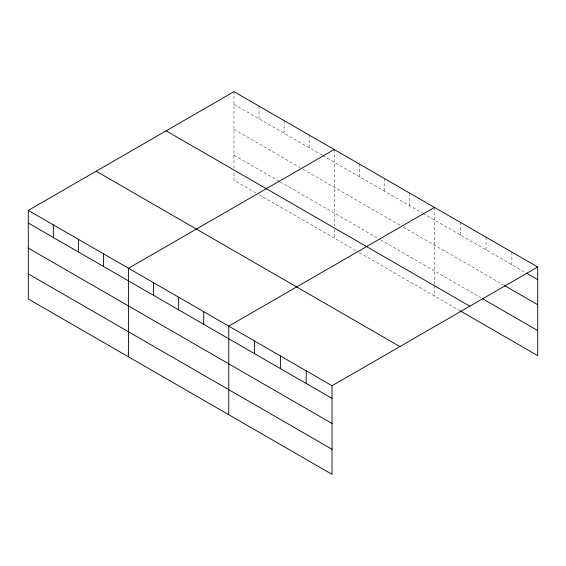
<?xml version="1.0" encoding="UTF-8"?>
<svg xmlns="http://www.w3.org/2000/svg" width="566" height="566" viewBox="0 0 566 566"><rect width="100%" height="100%" fill="white"/><g stroke="black" fill="none" stroke-linecap="round" stroke-linejoin="round"><path stroke-width="0.42" stroke-dasharray="2.83 2.12" d="M233.97 168.144L233.97 91.657M233.97 104.3L322.054 155.148M322.811 155.586L422.286 213.021M423.043 213.453L524.788 272.204M233.97 129.359L300.03 167.501M303.072 169.255L400.261 225.367M403.296 227.122L503.528 284.988M233.97 155.183L279.533 181.488M280.29 181.927L379.758 239.354M380.522 239.793L480.753 297.659M255.988 192.956L233.97 180.25L233.97 171.604M259.03 194.711L357.74 251.707M359.261 252.578L460.25 310.89M511.883 252.103L511.883 264.747M486.067 237.204L486.067 249.839M460.25 222.297L460.25 234.94M434.433 207.389L434.433 284.748M434.433 285.611L434.433 295.983M409.374 192.921L409.374 205.564M384.314 178.453L384.314 191.096M359.261 163.991L359.261 176.634M334.202 149.523L334.202 226.011M334.202 229.471L334.202 238.116M309.142 135.055L309.142 147.698M284.082 120.586L284.082 133.229M259.03 106.118L259.03 118.761"/><path stroke-width="0.85" d="M332.03 423.46L332.03 385.75L28.3 210.396L28.3 298.99L332.03 474.343L332.03 423.46L28.3 248.106M460.25 310.89L537.7 355.604L537.7 267.01L233.97 91.657L28.3 210.396M334.202 149.523L128.532 268.263L128.532 356.856M434.433 207.389L228.763 326.129L228.763 414.722M332.03 385.75L537.7 267.01M526.309 273.081L537.7 279.654M504.292 285.427L537.7 304.713M482.267 298.537L537.7 330.537M166.1 130.838L469.83 306.199M96.17 171.215L399.9 346.569M28.3 223.039L332.03 398.393M28.3 273.923L332.03 449.284M306.213 370.85L306.213 383.493M280.396 355.943L280.396 368.586M254.58 341.036L254.58 353.679M203.703 311.668L203.703 324.311M178.644 297.2L178.644 309.843M153.591 282.731L153.591 295.374M103.472 253.794L103.472 266.437M78.412 239.333L78.412 251.976M53.36 224.865L53.36 237.508"/></g></svg>
